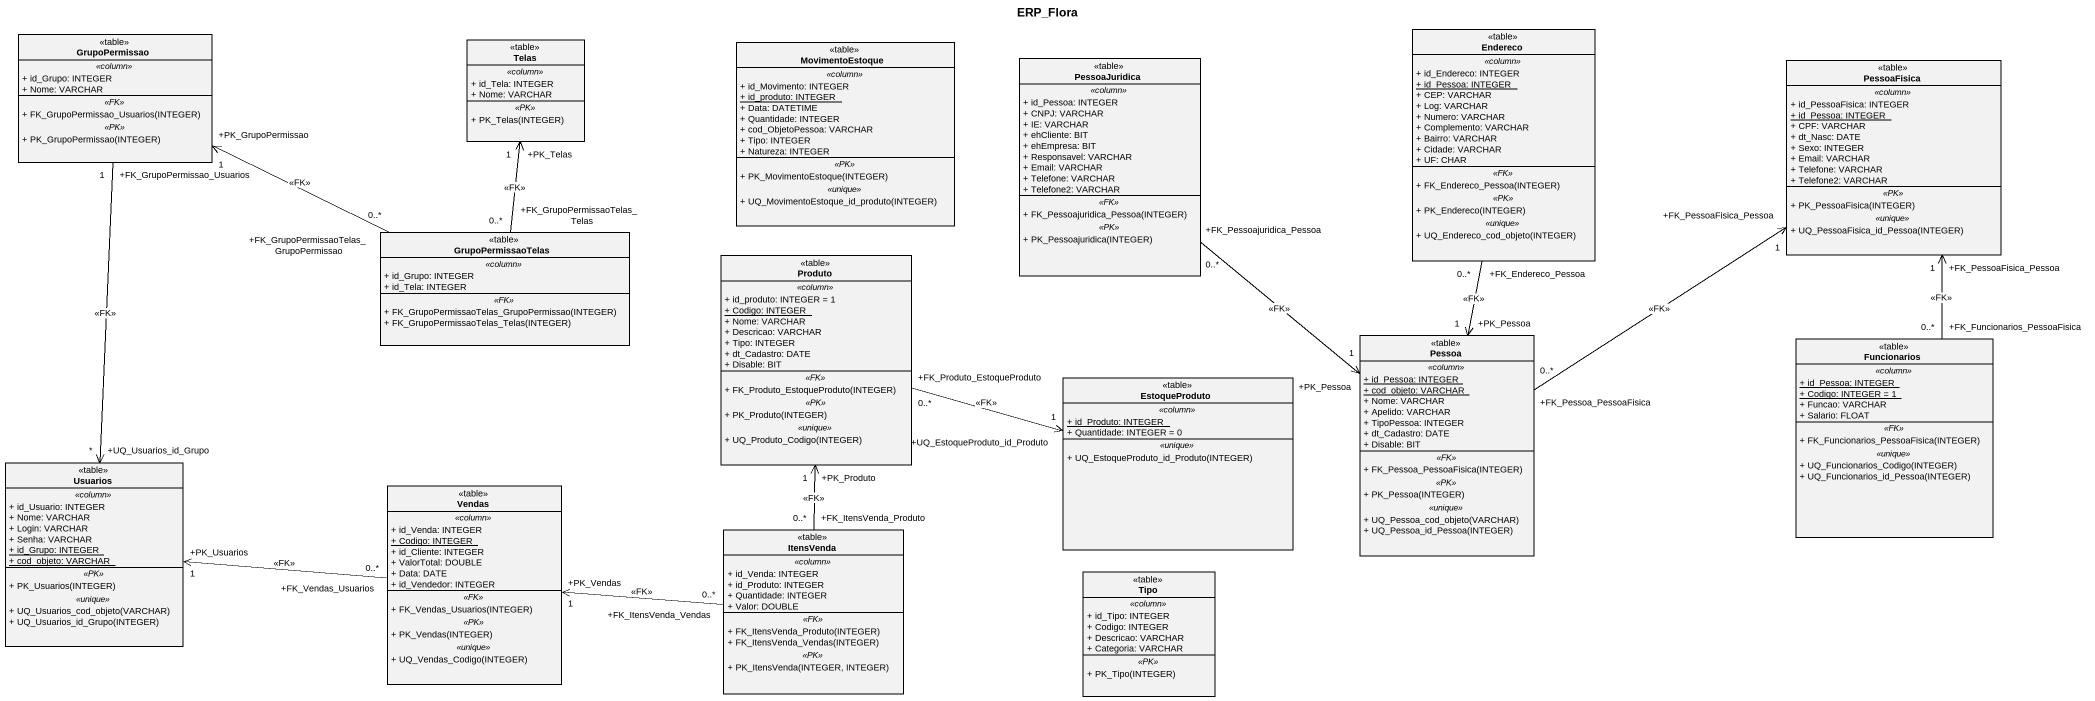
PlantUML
@startuml
title ERP_Flora
hide circle
hide empty members
skinparam classAttributeIconSize 0
class Endereco <<table>> {
  .. <<column>> ..
  + id_Endereco: INTEGER
  {static} + id_Pessoa: INTEGER
  + CEP: VARCHAR
  + Log: VARCHAR
  + Numero: VARCHAR
  + Complemento: VARCHAR
  + Bairro: VARCHAR
  + Cidade: VARCHAR
  + UF: CHAR
  .. <<FK>> ..
  + FK_Endereco_Pessoa(INTEGER)
  .. <<PK>> ..
  + PK_Endereco(INTEGER)
  .. <<unique>> ..
  + UQ_Endereco_cod_objeto(INTEGER)
}
class GrupoPermissao <<table>> {
  .. <<column>> ..
  + id_Grupo: INTEGER
  + Nome: VARCHAR
  .. <<FK>> ..
  + FK_GrupoPermissao_Usuarios(INTEGER)
  .. <<PK>> ..
  + PK_GrupoPermissao(INTEGER)
}
class Telas <<table>> {
  .. <<column>> ..
  + id_Tela: INTEGER
  + Nome: VARCHAR
  .. <<PK>> ..
  + PK_Telas(INTEGER)
}
class MovimentoEstoque <<table>> {
  .. <<column>> ..
  + id_Movimento: INTEGER
  {static} + id_produto: INTEGER
  + Data: DATETIME
  + Quantidade: INTEGER
  + cod_ObjetoPessoa: VARCHAR
  + Tipo: INTEGER
  + Natureza: INTEGER
  .. <<PK>> ..
  + PK_MovimentoEstoque(INTEGER)
  .. <<unique>> ..
  + UQ_MovimentoEstoque_id_produto(INTEGER)
}
class PessoaJuridica <<table>> {
  .. <<column>> ..
  + id_Pessoa: INTEGER
  + CNPJ: VARCHAR
  + IE: VARCHAR
  + ehCliente: BIT
  + ehEmpresa: BIT
  + Responsavel: VARCHAR
  + Email: VARCHAR
  + Telefone: VARCHAR
  + Telefone2: VARCHAR
  .. <<FK>> ..
  + FK_Pessoajuridica_Pessoa(INTEGER)
  .. <<PK>> ..
  + PK_Pessoajuridica(INTEGER)
}
class PessoaFisica <<table>> {
  .. <<column>> ..
  + id_PessoaFisica: INTEGER
  {static} + id_Pessoa: INTEGER
  + CPF: VARCHAR
  + dt_Nasc: DATE
  + Sexo: INTEGER
  + Email: VARCHAR
  + Telefone: VARCHAR
  + Telefone2: VARCHAR
  .. <<PK>> ..
  + PK_PessoaFisica(INTEGER)
  .. <<unique>> ..
  + UQ_PessoaFisica_id_Pessoa(INTEGER)
}
class GrupoPermissaoTelas <<table>> {
  .. <<column>> ..
  + id_Grupo: INTEGER
  + id_Tela: INTEGER
  .. <<FK>> ..
  + FK_GrupoPermissaoTelas_GrupoPermissao(INTEGER)
  + FK_GrupoPermissaoTelas_Telas(INTEGER)
}
class Produto <<table>> {
  .. <<column>> ..
  + id_produto: INTEGER = 1
  {static} + Codigo: INTEGER
  + Nome: VARCHAR
  + Descricao: VARCHAR
  + Tipo: INTEGER
  + dt_Cadastro: DATE
  + Disable: BIT
  .. <<FK>> ..
  + FK_Produto_EstoqueProduto(INTEGER)
  .. <<PK>> ..
  + PK_Produto(INTEGER)
  .. <<unique>> ..
  + UQ_Produto_Codigo(INTEGER)
}
class Pessoa <<table>> {
  .. <<column>> ..
  {static} + id_Pessoa: INTEGER
  {static} + cod_objeto: VARCHAR
  + Nome: VARCHAR
  + Apelido: VARCHAR
  + TipoPessoa: INTEGER
  + dt_Cadastro: DATE
  + Disable: BIT
  .. <<FK>> ..
  + FK_Pessoa_PessoaFisica(INTEGER)
  .. <<PK>> ..
  + PK_Pessoa(INTEGER)
  .. <<unique>> ..
  + UQ_Pessoa_cod_objeto(VARCHAR)
  + UQ_Pessoa_id_Pessoa(INTEGER)
}
class Funcionarios <<table>> {
  .. <<column>> ..
  {static} + id_Pessoa: INTEGER
  {static} + Codigo: INTEGER = 1
  + Funcao: VARCHAR
  + Salario: FLOAT
  .. <<FK>> ..
  + FK_Funcionarios_PessoaFisica(INTEGER)
  .. <<unique>> ..
  + UQ_Funcionarios_Codigo(INTEGER)
  + UQ_Funcionarios_id_Pessoa(INTEGER)
}
class EstoqueProduto <<table>> {
  .. <<column>> ..
  {static} + id_Produto: INTEGER
  + Quantidade: INTEGER = 0
  .. <<unique>> ..
  + UQ_EstoqueProduto_id_Produto(INTEGER)
}
class Usuarios <<table>> {
  .. <<column>> ..
  + id_Usuario: INTEGER
  + Nome: VARCHAR
  + Login: VARCHAR
  + Senha: VARCHAR
  {static} + id_Grupo: INTEGER
  {static} + cod_objeto: VARCHAR
  .. <<PK>> ..
  + PK_Usuarios(INTEGER)
  .. <<unique>> ..
  + UQ_Usuarios_cod_objeto(VARCHAR)
  + UQ_Usuarios_id_Grupo(INTEGER)
}
class Vendas <<table>> {
  .. <<column>> ..
  + id_Venda: INTEGER
  {static} + Codigo: INTEGER
  + id_Cliente: INTEGER
  + ValorTotal: DOUBLE
  + Data: DATE
  + id_Vendedor: INTEGER
  .. <<FK>> ..
  + FK_Vendas_Usuarios(INTEGER)
  .. <<PK>> ..
  + PK_Vendas(INTEGER)
  .. <<unique>> ..
  + UQ_Vendas_Codigo(INTEGER)
}
class ItensVenda <<table>> {
  .. <<column>> ..
  + id_Venda: INTEGER
  + id_Produto: INTEGER
  + Quantidade: INTEGER
  + Valor: DOUBLE
  .. <<FK>> ..
  + FK_ItensVenda_Produto(INTEGER)
  + FK_ItensVenda_Vendas(INTEGER)
  .. <<PK>> ..
  + PK_ItensVenda(INTEGER, INTEGER)
}
class Tipo <<table>> {
  .. <<column>> ..
  + id_Tipo: INTEGER
  + Codigo: INTEGER
  + Descricao: VARCHAR
  + Categoria: VARCHAR
  .. <<PK>> ..
  + PK_Tipo(INTEGER)
}
Endereco "+FK_Endereco_Pessoa\n0..*" --> "+PK_Pessoa\n1" Pessoa : <<FK>>
GrupoPermissao "+FK_GrupoPermissao_Usuarios\n1" --> "+UQ_Usuarios_id_Grupo\n*" Usuarios : <<FK>>
PessoaJuridica "+FK_Pessoajuridica_Pessoa\n0..*" --> "+PK_Pessoa\n1" Pessoa : <<FK>>
GrupoPermissaoTelas "+FK_GrupoPermissaoTelas_GrupoPermissao\n0..*" -left-> "+PK_GrupoPermissao\n1" GrupoPermissao : <<FK>>
GrupoPermissaoTelas "+FK_GrupoPermissaoTelas_Telas\n0..*" -up-> "+PK_Telas\n1" Telas : <<FK>>
Produto "+FK_Produto_EstoqueProduto\n0..*" -right-> "+UQ_EstoqueProduto_id_Produto\n1" EstoqueProduto : <<FK>>
Pessoa "+FK_Pessoa_PessoaFisica\n0..*" -up-> "+FK_PessoaFisica_Pessoa\n1" PessoaFisica : <<FK>>
Funcionarios "+FK_Funcionarios_PessoaFisica\n0..*" -up-> "+FK_PessoaFisica_Pessoa\n1" PessoaFisica : <<FK>>
Vendas "+FK_Vendas_Usuarios\n0..*" -left-> "+PK_Usuarios\n1" Usuarios : <<FK>>
ItensVenda "+FK_ItensVenda_Produto\n0..*" -up-> "+PK_Produto\n1" Produto : <<FK>>
ItensVenda "+FK_ItensVenda_Vendas\n0..*" -left-> "+PK_Vendas\n1" Vendas : <<FK>>
@enduml
